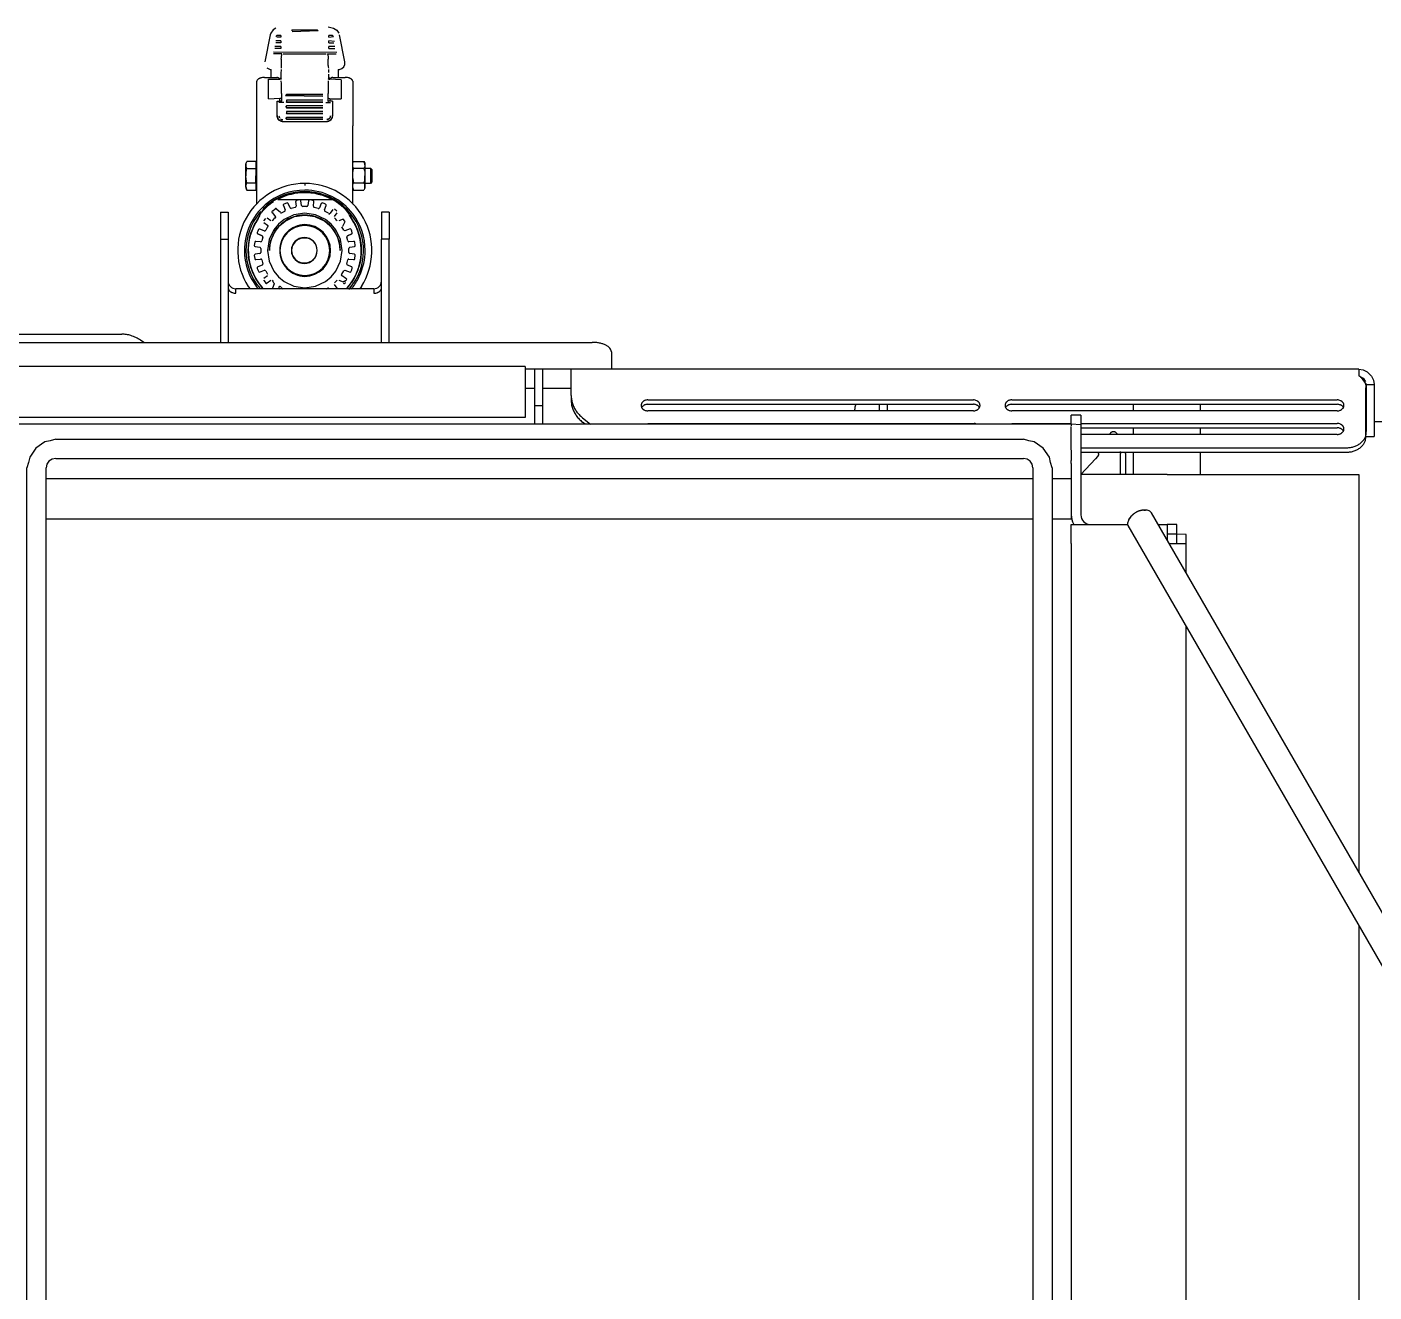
# Model space of a CAD drawing. Header units: millimetres. Extents: x -187347 to 135007, y -6415 to 292048.
# Drawn here: x -46153 to -45450, y 9129 to 9789 of the extents above; entities that cross this region are included whole.
import ezdxf

# ---------------------------------------------------------------- set-up
doc = ezdxf.new("R2010")
doc.units = ezdxf.units.MM
doc.header["$LTSCALE"] = 100
doc.layers.get('0').update_dxf_attribs({"lineweight": 18})
doc.layers.add('Layout Cabinplant', color=30, linetype='Continuous')

# ---------------------------------------------------------------- blocks, each defined once
blk = doc.blocks.new('CP_Giblet area_New')
at = {"color": 0, "linetype": 'Continuous'}
for p, q in [((4281.46, -667.79), (4281.46, -103.1)), ((4966.46, -99.6), (4966.46, -906.6)), ((4976.46, -99.6), (4976.46, -906.6)), ((4371.46, -139.1), (4371.46, -823.68)), ((4431.46, -867.1), (4431.46, -159.2)), ((4441.46, -906.6), (4441.46, -163.86)), ((4451.46, -906.6), (4451.46, -168.53)), ((4402.02, -876.61), (4177.31, -487.41)), ((4164.92, -493.96), (4389.63, -883.16)), ((4281.46, -903.1), (4281.46, -695.79)), ((4371.46, -851.68), (4371.46, -867.1)), ((4371.46, -867.1), (4371.46, -871.9)), ((4380.25, -867.1), (4371.46, -867.1)), ((4376.46, -867.1), (4376.46, -872.1)), ((4381.46, -872.1), (4381.46, -869)), ((4431.46, -867.1), (4431.46, -877.1)), ((4371.46, -871.9), (4376.46, -872.1)), ((4376.46, -872.1), (4376.46, -877.1)), ((4376.46, -872.1), (4381.46, -872.1)), ((4376.46, -877.1), (4381.46, -877.1)), ((4381.46, -877.1), (4381.46, -872.1)), ((4386.13, -877.1), (4381.46, -877.1)), ((4431.46, -877.1), (4401.94, -877.1)), ((4393.6, -884.6), (4392.77, -884.59)), ((4401.43, -879.6), (4401.02, -880.32)), ((4426.46, -908.86), (4426.46, -882.1)), ((4431.46, -881.19), (4431.46, -880.1)), ((4441.46, -880.1), (4431.46, -880.1)), ((4431.46, -882.1), (4431.46, -881.19)), ((4431.46, -908.86), (4431.46, -882.1)), ((4966.46, -880.1), (4451.46, -880.1)), ((4381.46, -903.1), (4281.46, -903.1)), ((4363.96, -903.1), (4363.96, -914.85)), ((4381.46, -903.1), (4426.46, -903.1)), ((4398.96, -903.1), (4398.96, -914.85)), ((4403.11, -914.1), (4403.11, -903.1)), ((4405.71, -903.1), (4405.71, -914.1)), ((4418.78, -911.34), (4426.46, -903.17)), ((4441.46, -901.1), (4431.46, -901.1)), ((4441.46, -906.6), (4442.32, -909.41)), ((4966.46, -901.1), (4451.46, -901.1)), ((4451.46, -906.6), (4451.84, -908.51)), ((4966.07, -908.51), (4966.46, -906.6)), ((4975.59, -909.41), (4976.46, -906.6)), ((4417.21, -913.53), (4417.78, -912.57)), ((4417.21, -914.1), (4417.21, -913.53)), ((4417.78, -912.57), (4418.78, -911.34)), ((4426.46, -910.98), (4426.46, -908.86)), ((4426.46, -911.86), (4426.46, -910.98)), ((4426.46, -920.34), (4426.46, -911.86)), ((4431.46, -908.86), (4431.46, -910.01)), ((4431.46, -910.01), (4431.46, -910.52)), ((4431.46, -911.71), (4431.46, -910.52)), ((4431.46, -915.95), (4431.46, -911.71)), ((4442.32, -909.41), (4442.88, -912.23)), ((4442.88, -912.23), (4446.06, -916.99)), ((4451.84, -908.51), (4452.92, -910.14)), ((4452.92, -910.14), (4454.54, -911.22)), ((4454.54, -911.22), (4456.46, -911.6)), ((4961.46, -911.6), (4456.46, -911.6)), ((4961.46, -911.6), (4963.37, -911.22)), ((4963.37, -911.22), (4964.99, -910.14)), ((4964.99, -910.14), (4966.07, -908.51)), ((4971.85, -916.99), (4975.03, -912.23)), ((4975.03, -912.23), (4975.59, -909.41)), ((4426.46, -914.85), (4287.66, -914.85)), ((4426.46, -917.14), (4287.66, -917.14)), ((4403.11, -914.1), (4403.24, -914.85)), ((4405.9, -915.25), (4405.71, -914.1)), ((4426.46, -928.22), (4426.46, -920.34)), ((4431.46, -916.1), (4431.46, -920.34)), ((4431.46, -920.34), (4431.46, -928.22)), ((4446.06, -916.99), (4450.83, -920.18)), ((4450.83, -920.18), (4453.64, -920.74)), ((4453.64, -920.74), (4456.46, -921.6)), ((4961.46, -921.6), (4964.27, -920.74)), ((4964.27, -920.74), (4967.08, -920.18)), ((4967.08, -920.18), (4971.85, -916.99)), ((4277.66, -923.04), (4273.46, -923.1)), ((4273.46, -926.25), (4273.46, -923.1)), ((4273.46, -950.1), (4273.46, -926.25)), ((4277.66, -923.04), (4277.46, -926.25)), ((4277.46, -926.25), (4277.46, -950.1)), ((4277.66, -923.04), (4277.66, -925.33)), ((4277.66, -925.33), (4277.66, -948.26)), ((4292.66, -924.11), (4426.46, -924.11)), ((4426.46, -927.55), (4292.66, -927.55)), ((4363.96, -924.11), (4363.96, -927.55)), ((4398.96, -924.11), (4398.96, -927.55)), ((4961.46, -921.6), (4456.46, -921.6)), ((4043.46, -930.72), (4273.46, -930.72)), ((4426.46, -929.84), (4292.66, -929.84)), ((4426.46, -929.1), (4426.46, -928.22)), ((4426.46, -929.1), (4431.46, -929.38)), ((4426.46, -931.17), (4426.46, -929.1)), ((4426.46, -934.1), (4426.46, -931.17)), ((4426.46, -934.1), (4431.46, -934.1)), ((4431.46, -929.38), (4431.46, -928.52)), ((4431.46, -929.38), (6849.46, -929.38)), ((4431.46, -929.38), (4431.46, -931.17)), ((4462.56, -929.84), (4431.46, -929.84)), ((4431.46, -931.17), (4431.46, -934.1)), ((4463.89, -929.62), (4462.56, -929.84)), ((4652.46, -929.84), (4482.1, -929.84)), ((4653.79, -929.62), (4652.46, -929.84)), ((4686.6, -932.82), (4682.4, -929.38)), ((4685.2, -929.38), (4686.6, -930.53)), ((4707.46, -930.77), (4707.46, -929.38)), ((4707.46, -939.2), (4707.46, -930.77)), ((4711.46, -929.38), (4711.46, -930.77)), ((4711.46, -930.77), (4711.46, -939.2)), ((4716.46, -932.99), (6744.46, -932.99)), ((4716.46, -933.57), (4716.46, -932.99)), ((4716.46, -944.89), (4716.46, -933.57)), ((4292.66, -936.39), (4462.56, -936.39)), ((4462.56, -939.83), (4292.66, -939.83)), ((4363.96, -936.39), (4363.96, -939.83)), ((4398.96, -936.39), (4398.96, -939.83)), ((4482.56, -936.39), (4652.46, -936.39)), ((4652.46, -939.83), (4482.56, -939.83)), ((4527.46, -939.83), (4527.46, -936.39)), ((4531.46, -936.39), (4531.46, -939.83)), ((4544.43, -936.39), (4544.43, -937.32)), ((4707.46, -942.92), (4707.46, -939.2)), ((4711.46, -939.2), (4707.46, -939.2)), ((4711.46, -939.2), (4711.46, -942.92)), ((4462.56, -942.13), (4292.66, -942.13)), ((4652.46, -942.13), (4482.56, -942.13)), ((4692.46, -944.41), (4692.46, -942.11)), ((4692.46, -944.41), (4692.46, -954.69)), ((4692.46, -948.1), (4707.46, -948.1)), ((4707.46, -958.1), (4707.46, -942.92)), ((4711.46, -942.92), (4711.46, -958.1)), ((4711.46, -948.1), (4716.46, -948.1)), ((4716.46, -947.71), (4716.46, -944.89)), ((4716.46, -959.03), (4716.46, -947.71)), ((4277.46, -950.1), (4273.46, -950.1)), ((4273.8, -952.42), (4273.46, -950.1)), ((4274.8, -954.55), (4273.8, -952.42)), ((4277.01, -956.75), (4274.8, -954.55)), ((4277.46, -950.1), (4279.93, -953.8)), ((4280.46, -953.9), (4279.93, -953.8)), ((4279.93, -953.8), (4280.46, -953.9)), ((4281.46, -958.1), (4281.46, -954.69)), ((4692.46, -954.69), (4692.46, -958.1)), ((4279.13, -957.76), (4277.01, -956.75)), ((4281.46, -958.1), (4279.13, -957.76)), ((4281.46, -958.1), (4692.46, -958.1)), ((4671.46, -964.17), (4671.46, -958.11)), ((4692.46, -958.1), (4707.46, -958.1)), ((4707.46, -958.1), (4711.46, -958.1)), ((4711.46, -958.1), (4716.46, -958.1)), ((4716.46, -959.61), (4716.46, -959.03)), ((4716.46, -959.61), (6744.46, -959.61)), ((4671.46, -967.15), (4671.46, -964.17)), ((5380.36, -972.15), (4681.46, -972.15)), ((4787.46, -972.15), (4787.46, -1026.04)), ((4791.46, -972.15), (4791.46, -1026.04)), ((4871.46, -1026.04), (4871.46, -972.15)), ((4875.46, -1026.04), (4875.46, -972.15)), ((4915.44, -972.15), (4917.11, -973.36)), ((5353.35, -976.47), (4926.9, -976.47)), ((4795.46, -1000.1), (4795.46, -997.76)), ((4867.46, -997.76), (4867.46, -1000.1)), ((4795.46, -1000.1), (4867.46, -1000.1)), ((4801.9, -1001.35), (4802.81, -1000.1)), ((4805.76, -1005.61), (4806.25, -1004.77)), ((4806.25, -1004.77), (4807.09, -1003.47)), ((4807.09, -1003.47), (4807.56, -1002.8)), ((4807.56, -1002.8), (4809.16, -1000.78)), ((4809.16, -1000.78), (4809.95, -1000.1)), ((4811.4, -1003.71), (4809.95, -1004.62)), ((4813.68, -1004.65), (4811.4, -1003.71)), ((4814.58, -1000.4), (4816.01, -1002.33)), ((4820.62, -1003.89), (4817.67, -1006.31)), ((4820.14, -1000.1), (4819.08, -1000.71)), ((4825.79, -1001.44), (4820.62, -1003.89)), ((4831.46, -1000.6), (4825.79, -1001.44)), ((4837.12, -1001.44), (4831.46, -1000.6)), ((4842.29, -1003.89), (4837.12, -1001.44)), ((4845.24, -1006.31), (4842.29, -1003.89)), ((4843.83, -1000.71), (4842.77, -1000.1)), ((4847.38, -1002.69), (4848.33, -1000.4)), ((4851.15, -1003.23), (4849.23, -1004.65)), ((4852.96, -1004.62), (4851.97, -1003.33)), ((4853.76, -1000.8), (4853.07, -1000.1)), ((4853.07, -1000.1), (4853.76, -1000.8)), ((4853.07, -1000.1), (4853.76, -1000.8)), ((4854.91, -1002.21), (4853.76, -1000.8)), ((4853.76, -1000.8), (4857.12, -1005.56)), ((4855.88, -1003.56), (4854.91, -1002.21)), ((4855.67, -1000.1), (4856.66, -1001.2)), ((4856.26, -1004.13), (4855.88, -1003.56)), ((4857.12, -1005.56), (4856.26, -1004.13)), ((4861.01, -1001.35), (4859.98, -1000.1)), ((4802.76, -1013.27), (4803.09, -1012)), ((4803.09, -1012), (4803.35, -1011.15)), ((4803.35, -1011.15), (4804, -1009.31)), ((4804, -1009.31), (4804.57, -1007.96)), ((4804.8, -1007.45), (4805.76, -1005.61)), ((4806.99, -1011.48), (4809.19, -1012.43)), ((4810.51, -1009.82), (4807.84, -1008.86)), ((4810.06, -1005.44), (4811.94, -1006.93)), ((4812.07, -1007.73), (4811.04, -1009.5)), ((4815.24, -1009.26), (4812.8, -1014.44)), ((4817.67, -1006.31), (4815.24, -1009.26)), ((4847.67, -1009.26), (4845.24, -1006.31)), ((4850.11, -1014.44), (4847.67, -1009.26)), ((4851.87, -1009.5), (4850.84, -1007.73)), ((4850.97, -1006.93), (4852.85, -1005.44)), ((4855.07, -1008.86), (4852.4, -1009.82)), ((4853.72, -1012.43), (4855.92, -1011.48)), ((4858.29, -1007.85), (4857.12, -1005.56)), ((4857.12, -1005.56), (4858.29, -1007.85)), ((4858.96, -1009.43), (4858.29, -1007.85)), ((4858.29, -1007.85), (4859.56, -1011.15)), ((4859.56, -1011.15), (4858.96, -1009.43)), ((4859.56, -1011.15), (4859.82, -1012)), ((4859.82, -1012), (4860.05, -1012.86)), ((4801.96, -1020.1), (4801.97, -1019.17)), ((4801.97, -1019.17), (4802.01, -1018.25)), ((4802.01, -1018.25), (4802.13, -1016.88)), ((4802.13, -1016.88), (4802.26, -1015.9)), ((4802.26, -1015.9), (4802.56, -1014.18)), ((4802.56, -1014.18), (4802.76, -1013.27)), ((4805.3, -1015.84), (4805.09, -1017.45)), ((4805.6, -1018.1), (4807.97, -1018.46)), ((4808.41, -1015.61), (4805.96, -1015.34)), ((4809.53, -1013.17), (4809, -1015.14)), ((4812.8, -1014.44), (4811.96, -1020.1)), ((4850.96, -1020.1), (4850.11, -1014.44)), ((4853.91, -1015.14), (4853.38, -1013.17)), ((4857.02, -1015.33), (4854.5, -1015.61)), ((4854.94, -1018.46), (4857.31, -1018.1)), ((4857.82, -1017.45), (4857.61, -1015.84)), ((4860.05, -1012.86), (4860.35, -1014.18)), ((4860.35, -1014.18), (4860.6, -1015.52)), ((4860.6, -1015.52), (4860.78, -1016.88)), ((4860.78, -1016.88), (4860.87, -1017.86)), ((4860.87, -1017.86), (4860.94, -1019.17)), ((4860.94, -1019.17), (4860.96, -1020.1)), ((4787.46, -1040.1), (4787.46, -1026.04)), ((4787.46, -1026.04), (4791.46, -1026.04)), ((4791.46, -1040.1), (4791.46, -1026.04)), ((4802.06, -1022.52), (4801.96, -1020.1)), ((4802.26, -1024.31), (4802.06, -1022.52)), ((4802.34, -1024.85), (4802.26, -1024.31)), ((4802.79, -1027.05), (4802.34, -1024.85)), ((4805.09, -1022.75), (4805.3, -1024.36)), ((4807.97, -1021.74), (4805.6, -1022.1)), ((4805.96, -1024.86), (4808.41, -1024.59)), ((4809, -1025.06), (4809.53, -1027.04)), ((4811.96, -1020.1), (4812.8, -1025.77)), ((4812.8, -1025.77), (4815.24, -1030.94)), ((4813.76, -1025.51), (4812.96, -1020.1)), ((4814.38, -1026.8), (4813.76, -1025.51)), ((4847.67, -1030.94), (4850.11, -1025.77)), ((4849.15, -1025.5), (4848.54, -1026.78)), ((4849.96, -1020.1), (4849.15, -1025.5)), ((4850.11, -1025.77), (4850.96, -1020.1)), ((4853.38, -1027.04), (4853.91, -1025.06)), ((4854.5, -1024.59), (4856.95, -1024.86)), ((4857.31, -1022.1), (4854.94, -1021.74)), ((4857.61, -1024.36), (4857.82, -1022.75)), ((4860.57, -1024.85), (4860.23, -1026.61)), ((4860.7, -1023.94), (4860.57, -1024.85)), ((4860.89, -1022.05), (4860.7, -1023.94)), ((4860.96, -1020.1), (4860.89, -1022.05)), ((4875.46, -1026.04), (4871.46, -1026.04)), ((4871.46, -1040.1), (4871.46, -1026.04)), ((4875.46, -1040.1), (4875.46, -1026.04)), ((4803.37, -1029.14), (4802.79, -1027.05)), ((4804.2, -1031.38), (4803.37, -1029.14)), ((4804.62, -1032.36), (4804.2, -1031.38)), ((4804.9, -1032.95), (4804.62, -1032.36)), ((4805.22, -1033.59), (4804.9, -1032.95)), ((4809.19, -1027.77), (4806.99, -1028.72)), ((4806.99, -1028.72), (4809.19, -1027.77)), ((4807.84, -1031.34), (4810.51, -1030.38)), ((4811.56, -1032.8), (4810.43, -1035.23)), ((4811.04, -1030.7), (4812.07, -1032.48)), ((4815.84, -1029.89), (4814.38, -1026.8)), ((4815.24, -1030.94), (4817.67, -1033.89)), ((4816.09, -1030.41), (4815.84, -1029.89)), ((4818.39, -1033.19), (4816.09, -1030.41)), ((4821.18, -1035.48), (4818.39, -1033.19)), ((4844.54, -1033.18), (4841.75, -1035.47)), ((4846.83, -1030.39), (4844.54, -1033.18)), ((4845.24, -1033.89), (4847.67, -1030.94)), ((4847.07, -1029.88), (4846.83, -1030.39)), ((4848.54, -1026.78), (4847.07, -1029.88)), ((4850.84, -1032.48), (4851.87, -1030.7)), ((4852.85, -1034.76), (4850.97, -1033.27)), ((4852.62, -1030.42), (4854.85, -1031.3)), ((4855.92, -1028.72), (4853.72, -1027.77)), ((4853.72, -1027.77), (4855.92, -1028.72)), ((4858.01, -1032.95), (4857.69, -1033.59)), ((4858.29, -1032.36), (4858.01, -1032.95)), ((4858.83, -1031.1), (4858.29, -1032.36)), ((4859.56, -1029.07), (4858.83, -1031.1)), ((4860.23, -1026.61), (4859.56, -1029.07)), ((4787.46, -1040.1), (4791.46, -1040.1)), ((4805.99, -1034.99), (4805.22, -1033.59)), ((4806.81, -1036.31), (4805.99, -1034.99)), ((4808.09, -1038.39), (4807.15, -1036.82)), ((4807.15, -1036.82), (4807.65, -1037.6)), ((4807.65, -1037.6), (4808.09, -1038.39)), ((4807.89, -1039.75), (4808.37, -1038.94)), ((4809.33, -1041.39), (4807.89, -1039.75)), ((4807.89, -1039.75), (4810.88, -1042.92)), ((4808.37, -1038.94), (4808.09, -1038.39)), ((4808.37, -1038.94), (4808.91, -1040.12)), ((4809.42, -1040.68), (4808.91, -1040.12)), ((4808.91, -1040.12), (4809.42, -1040.68)), ((4810.43, -1035.23), (4811.4, -1036.49)), ((4811.4, -1036.49), (4813.68, -1035.55)), ((4816.01, -1037.87), (4814.58, -1039.8)), ((4816.8, -1041.5), (4818.29, -1039.62)), ((4817.67, -1033.89), (4820.62, -1036.31)), ((4819.08, -1039.49), (4820.85, -1040.51)), ((4820.62, -1036.31), (4825.79, -1038.76)), ((4821.69, -1035.72), (4821.18, -1035.48)), ((4825.44, -1037.5), (4821.69, -1035.72)), ((4826.08, -1037.8), (4825.44, -1037.5)), ((4825.79, -1038.76), (4831.46, -1039.6)), ((4831.46, -1038.6), (4826.08, -1037.8)), ((4836.87, -1037.79), (4831.46, -1038.6)), ((4831.46, -1039.6), (4837.12, -1038.76)), ((4841.75, -1035.47), (4836.87, -1037.79)), ((4837.12, -1038.76), (4842.29, -1036.31)), ((4842.06, -1040.51), (4844.15, -1039.39)), ((4842.29, -1036.31), (4845.24, -1033.89)), ((4844.15, -1039.99), (4846.11, -1041.5)), ((4848.33, -1039.8), (4846.9, -1037.87)), ((4849.23, -1035.55), (4851.15, -1036.97)), ((4851.97, -1036.87), (4852.96, -1035.58)), ((4854, -1040.12), (4852.82, -1041.37)), ((4852.87, -1042.11), (4854, -1040.12)), ((4853.46, -1040.72), (4854, -1040.12)), ((4854.36, -1039.33), (4854, -1040.12)), ((4854, -1040.12), (4855.02, -1039.76)), ((4854.88, -1038.94), (4854.36, -1039.33)), ((4854.88, -1038.94), (4854.56, -1040.36)), ((4854.56, -1040.36), (4855.02, -1039.76)), ((4854.88, -1038.94), (4855.21, -1037.68)), ((4855.02, -1039.76), (4854.88, -1038.94)), ((4855.76, -1036.82), (4855.21, -1037.68)), ((4857.09, -1034.69), (4856.1, -1036.31)), ((4857.69, -1033.59), (4857.09, -1034.69)), ((4875.46, -1040.1), (4871.46, -1040.1)), ((4806.46, -1044.26), (4806.46, -1085.06)), ((4810.09, -1042.16), (4809.33, -1041.39)), ((4810.75, -1042.02), (4809.42, -1040.68)), ((4809.42, -1040.68), (4809.99, -1041.27)), ((4809.99, -1041.27), (4810.75, -1042.02)), ((4810.88, -1042.92), (4810.09, -1042.16)), ((4810.75, -1042.02), (4811.44, -1042.65)), ((4810.88, -1042.92), (4811.72, -1043.66)), ((4812.55, -1043.24), (4811.72, -1043.66)), ((4814.69, -1040.62), (4815.98, -1041.61)), ((4845.52, -1046.77), (4817.39, -1046.77)), ((4821.13, -1041.26), (4820.26, -1043.49)), ((4822.83, -1044.56), (4823.79, -1042.36)), ((4824.52, -1042.03), (4826.5, -1042.56)), ((4826.96, -1043.21), (4826.69, -1045.6)), ((4827.19, -1046.26), (4828.86, -1046.47)), ((4829.46, -1045.96), (4829.81, -1043.59)), ((4831.46, -1043.1), (4832.51, -1043.08)), ((4833.1, -1043.59), (4833.45, -1045.96)), ((4834.05, -1046.47), (4835.72, -1046.26)), ((4836.22, -1045.6), (4835.95, -1043.21)), ((4836.41, -1042.56), (4838.57, -1042)), ((4839.12, -1042.36), (4840.08, -1044.56)), ((4842.65, -1043.49), (4841.78, -1041.26)), ((4846.93, -1041.61), (4848.22, -1040.62)), ((4851.47, -1042.65), (4851.19, -1043.67)), ((4851.19, -1043.67), (4852.03, -1042.92)), ((4851.47, -1042.65), (4852.17, -1042.01)), ((4852.03, -1042.92), (4852.87, -1042.11)), ((4852.82, -1041.37), (4852.17, -1042.01)), ((4852.17, -1042.01), (4852.82, -1041.37)), ((4856.46, -1044.26), (4856.46, -1085.06)), ((4800.06, -1052.6), (4800.64, -1051.59)), ((4800.06, -1052.6), (4800.64, -1051.59)), ((4800.06, -1053.47), (4800.06, -1052.6)), ((4800.06, -1052.6), (4800.06, -1053.47)), ((4800.2, -1054.39), (4800.06, -1053.47)), ((4800.06, -1053.47), (4800.06, -1059.1)), ((4800.06, -1059.1), (4800.06, -1053.47)), ((4800.64, -1055.35), (4800.2, -1054.39)), ((4805.97, -1051.59), (4800.64, -1051.59)), ((4805.97, -1051.59), (4806.46, -1052.72)), ((4806.27, -1052.17), (4805.97, -1051.59)), ((4806.27, -1052.17), (4805.97, -1051.59)), ((4806.46, -1052.72), (4806.27, -1052.17)), ((4806.46, -1052.72), (4806.27, -1052.17)), ((4831.46, -1055.1), (4831.46, -1054.08)), ((4856.96, -1053.47), (4856.96, -1051.59)), ((4861.67, -1051.59), (4856.96, -1051.59)), ((4856.96, -1055.35), (4856.96, -1053.47)), ((4861.67, -1051.59), (4862.11, -1052.55)), ((4861.67, -1051.59), (4862.11, -1052.55)), ((4862.11, -1052.55), (4861.67, -1051.59)), ((4862.12, -1054.34), (4861.67, -1055.35)), ((4862.11, -1052.55), (4862.26, -1053.47)), ((4862.26, -1053.47), (4862.11, -1052.55)), ((4862.26, -1053.47), (4862.11, -1052.55)), ((4862.26, -1053.47), (4862.12, -1054.34)), ((4862.26, -1053.47), (4862.26, -1059.1)), ((4796.46, -1055.87), (4797.22, -1055.1)), ((4796.46, -1062.34), (4796.46, -1055.87)), ((4797.22, -1063.1), (4797.22, -1055.1)), ((4797.22, -1055.1), (4800.06, -1055.1)), ((4800.06, -1059.1), (4800.2, -1057.26)), ((4800.06, -1064.73), (4800.06, -1059.1)), ((4800.2, -1060.94), (4800.06, -1059.1)), ((4800.2, -1057.26), (4800.37, -1056.37)), ((4800.37, -1061.83), (4800.2, -1060.94)), ((4800.37, -1056.37), (4800.64, -1055.35)), ((4805.97, -1055.35), (4800.64, -1055.35)), ((4806.26, -1054.78), (4805.97, -1055.35)), ((4806.27, -1056.5), (4805.97, -1055.35)), ((4806.46, -1060.61), (4806.26, -1061.71)), ((4806.46, -1057.59), (4806.27, -1056.5)), ((4856.96, -1055.35), (4856.96, -1059.1)), ((4861.67, -1055.35), (4856.96, -1055.35)), ((4856.96, -1062.85), (4856.96, -1059.1)), ((4861.67, -1055.35), (4861.94, -1056.37)), ((4861.94, -1056.37), (4862.11, -1057.26)), ((4862.11, -1060.95), (4861.94, -1061.83)), ((4862.11, -1057.26), (4862.26, -1059.1)), ((4862.26, -1059.1), (4862.11, -1060.95)), ((4862.22, -1065.17), (4862.26, -1059.1)), ((4862.26, -1059.1), (4862.22, -1065.17)), ((4797.22, -1063.1), (4796.46, -1062.34)), ((4800.06, -1063.1), (4797.22, -1063.1)), ((4800.06, -1064.73), (4800.19, -1063.86)), ((4800.06, -1064.73), (4800.2, -1065.65)), ((4800.2, -1065.65), (4800.06, -1064.73)), ((4800.19, -1063.86), (4800.64, -1062.85)), ((4800.64, -1066.61), (4800.2, -1065.65)), ((4800.2, -1065.65), (4800.64, -1066.61)), ((4800.64, -1066.61), (4800.2, -1065.65)), ((4800.64, -1062.85), (4800.37, -1061.83)), ((4800.64, -1062.85), (4805.97, -1062.85)), ((4805.97, -1066.61), (4800.64, -1066.61)), ((4806.26, -1061.71), (4805.97, -1062.85)), ((4805.97, -1062.85), (4806.26, -1063.42)), ((4806.46, -1065.77), (4805.97, -1066.61)), ((4806.46, -1065.77), (4805.97, -1066.61)), ((4861.67, -1062.85), (4856.96, -1062.85)), ((4856.96, -1064.73), (4856.96, -1062.85)), ((4856.96, -1066.61), (4856.96, -1064.73)), ((4856.96, -1066.61), (4861.67, -1066.61)), ((4861.94, -1061.83), (4861.67, -1062.85)), ((4861.67, -1062.85), (4862.11, -1063.81)), ((4862.22, -1065.17), (4861.67, -1066.61)), ((4862.22, -1065.17), (4861.67, -1066.61)), ((4862.11, -1063.81), (4862.22, -1065.17)), ((4806.46, -1108.42), (4806.46, -1085.06)), ((4816.96, -1090.45), (4817.09, -1089.41)), ((4817.09, -1089.41), (4818, -1088.12)), ((4818, -1088.12), (4818.91, -1087.59)), ((4818.3, -1089.33), (4818.04, -1089.85)), ((4818.84, -1088.78), (4819.96, -1088.44)), ((4819.37, -1088.53), (4818.84, -1088.78)), ((4818.91, -1087.59), (4819.43, -1087.45)), ((4819.96, -1087.45), (4818.91, -1087.59)), ((4819.96, -1088.44), (4819.37, -1088.53)), ((4842.96, -1087.45), (4819.96, -1087.45)), ((4821.96, -1088.54), (4840.96, -1088.54)), ((4840.96, -1088.54), (4821.96, -1088.54)), ((4821.96, -1089.54), (4840.96, -1089.54)), ((4840.96, -1089.54), (4841.46, -1088.96)), ((4842.96, -1087.45), (4843.62, -1087.53)), ((4843.62, -1087.53), (4842.96, -1087.45)), ((4843.54, -1088.53), (4842.96, -1088.44)), ((4844.07, -1088.78), (4843.54, -1088.53)), ((4843.62, -1087.53), (4844.6, -1087.95)), ((4844.6, -1087.95), (4845.59, -1089.03)), ((4844.87, -1089.85), (4844.62, -1089.33)), ((4845.15, -1088.42), (4845.59, -1089.03)), ((4845.59, -1089.03), (4845.96, -1090.45)), ((4856.46, -1085.06), (4856.46, -1108.42)), ((4816.96, -1097.37), (4816.96, -1090.45)), ((4818.04, -1089.85), (4817.96, -1090.44)), ((4821.96, -1091.54), (4840.96, -1091.54)), ((4840.96, -1091.54), (4821.96, -1091.54)), ((4821.96, -1092.54), (4840.96, -1092.54)), ((4821.96, -1094.54), (4840.96, -1094.54)), ((4840.96, -1094.54), (4821.96, -1094.54)), ((4821.96, -1095.54), (4840.96, -1095.54)), ((4840.96, -1095.54), (4841.46, -1094.95)), ((4844.96, -1090.44), (4844.87, -1089.85)), ((4845.86, -1089.72), (4845.96, -1090.45)), ((4845.96, -1090.45), (4845.96, -1097.37)), ((4818.46, -1099.21), (4812.46, -1099.21)), ((4812.46, -1102.08), (4812.46, -1099.21)), ((4812.46, -1109.12), (4812.46, -1102.08)), ((4816.96, -1098.01), (4816.96, -1097.37)), ((4816.96, -1098.01), (4818.46, -1098.01)), ((4820.43, -1097.27), (4817.96, -1097.27)), ((4818.46, -1098.01), (4819.26, -1097.98)), ((4818.46, -1099.21), (4818.46, -1098.01)), ((4818.46, -1099.21), (4819.24, -1099.65)), ((4819.26, -1097.98), (4819.24, -1099.65)), ((4819.24, -1099.65), (4819.26, -1102.08)), ((4819.26, -1097.98), (4819.43, -1097.37)), ((4819.27, -1103.35), (4819.26, -1102.08)), ((4819.27, -1105.54), (4819.27, -1103.35)), ((4821.96, -1097.54), (4840.96, -1097.54)), ((4840.96, -1097.54), (4821.96, -1097.54)), ((4821.96, -1098.54), (4840.96, -1098.54)), ((4821.96, -1100.54), (4841.46, -1100.95)), ((4841.46, -1100.95), (4821.96, -1100.54)), ((4821.96, -1101.54), (4840.96, -1101.54)), ((4842.48, -1097.27), (4844.96, -1097.27)), ((4843.48, -1097.37), (4843.65, -1097.98)), ((4843.65, -1102.08), (4843.64, -1105.19)), ((4843.67, -1099.65), (4843.65, -1097.98)), ((4843.65, -1097.98), (4844.46, -1097.98)), ((4843.65, -1102.08), (4843.67, -1099.65)), ((4844.46, -1099.65), (4843.67, -1099.65)), ((4845.96, -1098.01), (4844.46, -1097.98)), ((4844.46, -1097.98), (4844.46, -1099.65)), ((4850.46, -1099.21), (4844.46, -1099.65)), ((4845.96, -1097.37), (4845.96, -1098.01)), ((4850.46, -1099.21), (4850.46, -1102.08)), ((4850.46, -1102.08), (4850.46, -1109.49)), ((4816.86, -1110.42), (4810.45, -1110.42)), ((4812.46, -1109.12), (4818.46, -1109.42)), ((4813.96, -1110.93), (4813.96, -1110.42)), ((4818.46, -1110.1), (4818.46, -1109.42)), ((4819.09, -1109.42), (4818.46, -1109.42)), ((4818.46, -1110.1), (4818.96, -1110.1)), ((4819.09, -1109.42), (4818.96, -1110.1)), ((4818.96, -1110.1), (4818.96, -1111.01)), ((4819.2, -1108.65), (4819.22, -1108.14)), ((4819.22, -1108.14), (4819.24, -1107.23)), ((4819.24, -1107.23), (4819.27, -1105.54)), ((4843.64, -1105.19), (4843.67, -1107.23)), ((4843.67, -1107.23), (4843.72, -1108.65)), ((4843.82, -1109.42), (4844.54, -1109.49)), ((4843.95, -1110.1), (4843.82, -1109.42)), ((4844.46, -1110.1), (4843.95, -1110.1)), ((4843.95, -1110.93), (4843.95, -1110.1)), ((4844.54, -1109.49), (4844.46, -1110.1)), ((4850.46, -1109.49), (4844.54, -1109.49)), ((4852.46, -1110.42), (4846.06, -1110.42)), ((4848.96, -1110.42), (4848.96, -1110.93)), ((4811.1, -1115.93), (4810.58, -1117.2)), ((4810.58, -1117.2), (4810.58, -1117.88)), ((4812.08, -1114.99), (4811.1, -1115.93)), ((4813.43, -1114.51), (4812.08, -1114.99)), ((4813.96, -1114.6), (4813.43, -1114.51)), ((4813.96, -1112.89), (4813.96, -1110.93)), ((4813.96, -1114.6), (4813.96, -1112.89)), ((4818.96, -1111.01), (4818.98, -1112.06)), ((4819.14, -1114.6), (4819.02, -1112.89)), ((4819.18, -1115.96), (4819.17, -1115.3)), ((4819.19, -1116.62), (4819.18, -1115.96)), ((4819.19, -1116.62), (4819.21, -1119.87)), ((4843.7, -1119.87), (4843.72, -1116.62)), ((4843.72, -1116.62), (4843.73, -1115.96)), ((4843.73, -1115.96), (4843.74, -1115.3)), ((4843.77, -1114.6), (4843.92, -1112.45)), ((4843.92, -1112.45), (4843.93, -1111.81)), ((4843.93, -1111.81), (4843.95, -1110.93)), ((4848.96, -1110.93), (4848.96, -1112.89)), ((4848.96, -1112.89), (4848.96, -1114.6)), ((4849.6, -1114.52), (4848.96, -1114.6)), ((4851.31, -1115.42), (4849.6, -1114.52)), ((4810.58, -1117.88), (4810.52, -1118.59)), ((4810.52, -1118.59), (4813.34, -1132.55)), ((4814.71, -1123.35), (4847.74, -1123.65)), ((4819.52, -1122.69), (4815.16, -1122.67)), ((4819.3, -1121.23), (4819.21, -1119.87)), ((4819.52, -1122.69), (4819.3, -1121.23)), ((4842.7, -1122.69), (4820.22, -1122.69)), ((4843.65, -1120.87), (4843.39, -1122.69)), ((4843.39, -1122.69), (4847.76, -1122.67)), ((4843.7, -1119.87), (4843.65, -1120.87)), ((4849.57, -1132.55), (4852.39, -1118.59)), ((4818.96, -1125.56), (4815.74, -1125.56)), ((4815.75, -1126.54), (4818.96, -1126.54)), ((4815.87, -1129.13), (4818.96, -1129.43)), ((4818.96, -1128.45), (4816.32, -1128.45)), ((4818.96, -1131.34), (4816.42, -1131.84)), ((4818.96, -1125.56), (4818.96, -1126.54)), ((4818.96, -1128.45), (4818.96, -1129.43)), ((4818.96, -1131.34), (4818.96, -1132.32)), ((4843.96, -1125.56), (4847.17, -1125.56)), ((4843.96, -1126.54), (4843.96, -1125.56)), ((4843.96, -1126.54), (4847.16, -1126.54)), ((4843.96, -1128.45), (4846.59, -1128.45)), ((4843.96, -1129.43), (4843.96, -1128.45)), ((4843.96, -1129.43), (4846.58, -1129.43)), ((4843.96, -1131.34), (4846.01, -1131.34)), ((4843.96, -1132.32), (4843.96, -1131.34)), ((4814.8, -1135.11), (4813.73, -1133.51)), ((4816.39, -1136.17), (4814.8, -1135.11)), ((4819.28, -1136.75), (4816.39, -1136.17)), ((4816.42, -1131.84), (4816.92, -1132.32)), ((4816.92, -1132.32), (4818.96, -1132.32)), ((4824.46, -1134.73), (4837.97, -1134.23)), ((4831.46, -1135.21), (4824.96, -1135.21)), ((4837.96, -1135.21), (4831.46, -1135.21)), ((4837.96, -1135.21), (4838.46, -1134.73)), ((4843.96, -1132.32), (4845.99, -1132.32)), ((4845.99, -1132.32), (4846.49, -1131.84)), ((4846.52, -1136.17), (4847.92, -1135.24)), ((4847.92, -1135.24), (4849.17, -1133.54)), ((4849.17, -1133.54), (4849.57, -1132.55))]:
    blk.add_line(p, q, dxfattribs=at)
for centre, radius, start, end in [((4421.46, -882.1), 5, 0, 85.69205), ((4421.46, -882.1), 10, 0.00007, 27.69227), ((4281.46, -950.1), 4, 202.50016, 247.51115), ((4795.46, -1004.1), 4, 90, 180), ((4831.46, -1020.1), 35, 147.60004, 270.00001), ((4831.46, -1020.1), 30.68, 138.60401, 219.83046), ((4831.46, -1020.1), 29.5, 139.0909, 214.53572), ((4831.46, -1020.1), 31.5, 143.131, 155.10262), ((4831.46, -1020.1), 31.5, 140.40333, 143.1334), ((4810, -1005.03), 0.414, 97.87915, 277.87915), ((4810.88, -1003.41), 0.6, 30, 330), ((4831.46, -1020.1), 23, 132.44998, 137.55002), ((4831.46, -1020.1), 35, 270.00001, 32.40001), ((4844.43, -1000.74), 0.6, 177.44998, 117.44998), ((4827.52, -1014.87), 23.3, 26.22056, 31.5296), ((4851.56, -1003.28), 0.414, 352.87915, 172.87915), ((4831.46, -1020.1), 29.5, 325.47027, 40.86485), ((4831.46, -1020.1), 30.68, 320.16466, 40.42237), ((4831.46, -1020.1), 31.5, 359.99997, 36.86986), ((4867.46, -1004.1), 4, 0, 90), ((4831.46, -1020.1), 31.5, 155.10174, 180.00002), ((4807.23, -1010.93), 0.6, 159.2583, 246.5), ((4831.46, -1020.1), 26.5, 155.7417, 159.2583), ((4807.84, -1009.46), 0.6, 90, 155.7417), ((4810.51, -1009.22), 0.6, 270, 332.55002), ((4812, -1007.33), 0.402, 279.47499, 99.47499), ((4831.46, -1020.1), 13.5, 90, 180), ((4831.46, -1020.1), 13, 0, 180), ((4831.21, -1019.85), 13.25, 358.90888, 88.92927), ((4852.4, -1009.22), 0.6, 207.44998, 270), ((4855.07, -1009.46), 0.6, 24.2583, 90), ((4831.46, -1020.1), 26.5, 20.7417, 24.2583), ((4855.68, -1010.93), 0.6, 293.5, 20.7417), ((4805.69, -1017.51), 0.6, 174.2583, 261.5), ((4805.89, -1015.93), 0.6, 83.5, 170.7417), ((4807.88, -1019.05), 0.6, 357.44998, 81.5), ((4808.41, -1015.01), 0.6, 270, 347.55002), ((4831.46, -1020.1), 23, 177.44998, 182.55002), ((4808.95, -1012.98), 0.6, 342.44998, 66.5), ((4831.71, -1020.1), 6.75, 0, 180), ((4831.46, -1020.1), 6.5, 90, 180), ((4831.71, -1020.35), 6.75, 2.0818, 92.16039), ((4853.96, -1012.98), 0.6, 113.5, 197.55002), ((4854.5, -1015.01), 0.6, 192.44998, 270), ((4855.03, -1019.05), 0.6, 98.5, 182.55002), ((4831.46, -1020.1), 23, 357.44998, 2.55002), ((4857.02, -1015.93), 0.6, 9.2583, 90), ((4857.23, -1017.51), 0.6, 278.5, 5.7417), ((4831.46, -1020.1), 31.5, 179.99984, 216.86974), ((4805.69, -1022.69), 0.6, 98.5, 185.7417), ((4805.89, -1024.27), 0.6, 189.2583, 276.5), ((4807.88, -1021.15), 0.6, 278.5, 2.55002), ((4808.41, -1025.19), 0.6, 12.44998, 90), ((4831.46, -1020.1), 18.5, 179.99952, 241.4353), ((4831.46, -1020.1), 13.5, 180, 270), ((4831.46, -1020.1), 13, 180, 0), ((4831.71, -1020.1), 6.75, 180, 0), ((4831.46, -1020.1), 6.5, 180, 270), ((4831.71, -1019.86), 6.75, 267.83961, 357.9182), ((4831.21, -1020.35), 13.25, 271.07073, 1.09112), ((4831.46, -1020.1), 18.5, 303.82703, 359.9989), ((4831.46, -1020.1), 31.5, 311.11209, 0), ((4854.5, -1025.19), 0.6, 90, 167.55002), ((4855.03, -1021.15), 0.6, 177.44998, 261.5), ((4857.02, -1024.27), 0.6, 263.5, 350.7417), ((4857.23, -1022.69), 0.6, 354.2583, 81.5), ((4807.23, -1029.27), 0.6, 113.5, 200.7417), ((4831.46, -1020.1), 26.5, 200.7417, 204.2583), ((4807.84, -1030.74), 0.6, 204.2583, 270), ((4808.95, -1027.22), 0.6, 293.5, 17.55002), ((4810.51, -1030.98), 0.6, 27.44998, 90), ((4850.91, -1032.87), 0.402, 99.47499, 279.47499), ((4852.4, -1030.98), 0.6, 68.5, 152.55002), ((4853.96, -1027.22), 0.6, 162.44998, 246.5), ((4855.07, -1030.74), 0.6, 248.5, 335.7417), ((4831.46, -1020.1), 26.5, 335.7417, 339.2583), ((4855.68, -1029.27), 0.6, 339.2583, 66.5), ((4831.46, -1020.1), 31.5, 216.87007, 270.00017), ((4798.68, -1042.16), 10.01, 32.17221, 35.70152), ((4798.09, -1040.66), 9.84, 5.3081, 22.96523), ((4831.46, -1020.1), 30.15, 221.61342, 242.19678), ((4831.46, -1020.1), 23, 222.44998, 227.55002), ((4818.68, -1039.55), 0.402, 9.47499, 189.47499), ((4831.45, -1020.1), 18.5, 241.44168, 253.10822), ((4831.46, -1020.1), 18.5, 253.09915, 269.99684), ((4831.46, -1020.1), 18.5, 269.99739, 290.88037), ((4831.45, -1020.1), 18.5, 290.89156, 303.83671), ((4846.94, -1037.47), 0.402, 84.47499, 264.47499), ((4831.46, -1020.1), 23, 312.44998, 317.55002), ((4831.46, -1020.1), 30.15, 302.72724, 318.38655), ((4848.28, -1040.21), 0.414, 262.87915, 82.87915), ((4864.48, -1041.74), 10.01, 150.57239, 172.05002), ((4864.23, -1042.16), 10.01, 144.29848, 147.82779), ((4831.46, -1020.1), 30.74, 230.0465, 309.93605), ((4830.65, -1019.82), 30.44, 231.55176, 271.51974), ((4831.46, -1020.1), 30.15, 242.19678, 297.80322), ((4820.81, -1043.71), 0.6, 158.5, 245.7417), ((4830.95, -1019.9), 26.48, 246.92632, 250.90387), ((4820.58, -1041.04), 0.6, 338.5, 62.55002), ((4822.28, -1044.32), 0.6, 270, 336.5), ((4824.34, -1042.6), 0.6, 72.44998, 156.5), ((4826.37, -1043.15), 0.6, 353.5, 77.55002), ((4827.29, -1045.66), 0.6, 173.5, 260.7417), ((4828.86, -1045.87), 0.6, 270, 351.5), ((4830.41, -1043.68), 0.6, 87.44998, 171.5), ((4831.46, -1020.1), 23, 267.44998, 270), ((4832.26, -1019.82), 30.44, 268.47945, 308.43007), ((4831.46, -1020.1), 31.5, 269.9998, 311.11189), ((4831.46, -1020.1), 30.15, 270, 297.80322), ((4832.51, -1043.68), 0.6, 8.5, 90), ((4834.05, -1045.87), 0.6, 188.5, 270), ((4835.62, -1045.66), 0.6, 279.2583, 6.5), ((4836.54, -1043.15), 0.6, 102.44998, 186.5), ((4838.57, -1042.6), 0.6, 23.5, 90), ((4840.63, -1044.32), 0.6, 203.5, 270), ((4831.96, -1019.9), 26.48, 289.09613, 293.07368), ((4842.33, -1041.04), 0.6, 117.44998, 201.5), ((4842.1, -1043.71), 0.6, 294.2583, 21.5), ((4846.52, -1041.55), 0.414, 172.12085, 352.12085), ((4831.46, -1020.1), 30.15, 253.63634, 269.99998)]:
    blk.add_arc(centre, radius, start, end, dxfattribs=at)
for points in [[(4401.43, -879.6), (4401.84, -878.7), (4402.07, -877.74), (4402.08, -877.17), (4402.02, -876.61)], [(4389.63, -883.16), (4390.19, -883.75), (4390.84, -884.22), (4391.79, -884.51), (4392.77, -884.59)], [(4392.77, -884.59), (4394.06, -884.56), (4395.32, -884.33), (4395.87, -884.2), (4396.4, -884.03), (4396.94, -883.79), (4397.46, -883.51), (4398.14, -883.12), (4398.8, -882.69), (4399.38, -882.21), (4399.93, -881.68), (4400.75, -880.69), (4401.43, -879.6)], [(4393.6, -884.6), (4394.65, -884.52), (4395.68, -884.28), (4396.23, -884.1), (4396.76, -883.88), (4397.3, -883.63), (4397.82, -883.35), (4398.33, -883.04), (4398.82, -882.7), (4399.27, -882.34), (4399.7, -881.96), (4400.42, -881.18), (4401.02, -880.32)], [(4287.66, -917.14), (4285.72, -917.3), (4283.83, -917.77), (4282.95, -918.11), (4282.1, -918.52), (4281.32, -919), (4280.58, -919.54), (4279.93, -920.13), (4279.32, -920.77), (4278.77, -921.42), (4278.29, -922.12), (4277.73, -923.68), (4277.66, -925.33)], [(4287.66, -914.85), (4285.72, -915), (4283.83, -915.47), (4282.95, -915.81), (4282.1, -916.23), (4281.32, -916.7), (4280.58, -917.25), (4279.93, -917.84), (4279.34, -918.49), (4278.84, -919.17), (4278.42, -919.91), (4277.85, -921.43), (4277.66, -923.04)], [(4417.21, -914.1), (4417.24, -914.49), (4417.27, -914.88)], [(4292.66, -924.11), (4291.88, -924.18), (4291.14, -924.39), (4290.88, -924.5), (4290.64, -924.63), (4290.34, -924.89), (4290.04, -925.18), (4289.74, -925.46), (4289.48, -925.76), (4289.36, -926), (4289.27, -926.27), (4289.2, -926.52), (4289.16, -926.77), (4289.18, -927.08), (4289.24, -927.39), (4289.3, -927.71), (4289.4, -928.02), (4289.58, -928.3), (4289.8, -928.56), (4290.03, -928.83), (4290.28, -929.07), (4290.59, -929.27), (4290.93, -929.42), (4291.77, -929.73), (4292.66, -929.84)], [(4289.42, -925.78), (4289.77, -926.26), (4290.18, -926.71), (4290.35, -926.85), (4290.54, -926.97), (4290.83, -927.11), (4291.12, -927.22), (4291.87, -927.47), (4292.66, -927.55)], [(4407.46, -923.86), (4407.5, -924.14), (4407.55, -924.43), (4407.69, -924.63), (4407.89, -924.8), (4408.16, -925.06), (4408.46, -925.28), (4408.62, -925.36), (4408.79, -925.41), (4409.03, -925.44), (4409.28, -925.46), (4409.54, -925.48), (4409.8, -925.47), (4410.04, -925.41), (4410.28, -925.32), (4410.52, -925.23), (4410.74, -925.11), (4410.91, -924.96), (4411.06, -924.78), (4411.36, -924.36), (4411.46, -923.86)], [(4481.22, -929.62), (4481.66, -929.73), (4482.1, -929.84)], [(4692.46, -942.11), (4692.28, -939.97), (4691.77, -937.87), (4691.39, -936.84), (4690.93, -935.84), (4690.39, -934.86), (4689.78, -933.92), (4688.3, -932.12), (4686.6, -930.53)], [(4692.46, -944.41), (4692.28, -942.26), (4691.77, -940.17), (4691.39, -939.14), (4690.93, -938.14), (4690.39, -937.16), (4689.78, -936.22), (4688.3, -934.41), (4686.6, -932.82)], [(4292.66, -936.39), (4291.88, -936.46), (4291.14, -936.68), (4290.88, -936.78), (4290.64, -936.92), (4290.34, -937.17), (4290.04, -937.46), (4289.74, -937.74), (4289.48, -938.05), (4289.36, -938.29), (4289.27, -938.55), (4289.2, -938.81), (4289.16, -939.06), (4289.18, -939.37), (4289.24, -939.68), (4289.3, -940), (4289.4, -940.3), (4289.58, -940.59), (4289.8, -940.85), (4290.03, -941.12), (4290.28, -941.36), (4290.59, -941.55), (4290.93, -941.71), (4291.77, -942.02), (4292.66, -942.13)], [(4289.42, -938.06), (4289.77, -938.55), (4290.18, -938.99), (4290.35, -939.13), (4290.54, -939.26), (4290.83, -939.4), (4291.12, -939.51), (4291.88, -939.72), (4292.66, -939.83)], [(4462.56, -942.13), (4463.33, -942.06), (4464.07, -941.84), (4464.32, -941.74), (4464.56, -941.62), (4464.83, -941.41), (4465.08, -941.18), (4465.35, -940.95), (4465.58, -940.69), (4465.73, -940.41), (4465.85, -940.09), (4465.97, -939.79), (4466.04, -939.48), (4466.03, -939.16), (4465.97, -938.84), (4465.91, -938.52), (4465.81, -938.22), (4465.63, -937.93), (4465.41, -937.67), (4465.18, -937.4), (4464.93, -937.16), (4464.62, -936.97), (4464.28, -936.81), (4463.44, -936.5), (4462.56, -936.39)], [(4462.56, -939.83), (4463.23, -939.76), (4463.89, -939.61), (4464.12, -939.54), (4464.33, -939.44), (4464.59, -939.28), (4464.84, -939.1), (4465.36, -938.67), (4465.85, -938.2)], [(4482.56, -936.39), (4481.78, -936.46), (4481.04, -936.68), (4480.79, -936.78), (4480.56, -936.9), (4480.28, -937.11), (4480.03, -937.34), (4479.76, -937.57), (4479.53, -937.83), (4479.38, -938.11), (4479.26, -938.43), (4479.14, -938.73), (4479.07, -939.04), (4479.08, -939.36), (4479.14, -939.68), (4479.2, -940), (4479.3, -940.3), (4479.48, -940.59), (4479.7, -940.85), (4479.93, -941.12), (4480.18, -941.36), (4480.49, -941.55), (4480.83, -941.71), (4481.67, -942.02), (4482.56, -942.13)], [(4479.49, -937.81), (4479.56, -938.39), (4479.95, -938.84), (4480.18, -939.05), (4480.43, -939.24), (4480.72, -939.39), (4481.02, -939.51), (4481.77, -939.76), (4482.56, -939.83)], [(4544.09, -939.43), (4544.34, -938.39), (4544.43, -937.32)], [(4652.46, -942.13), (4653.23, -942.06), (4653.97, -941.84), (4654.22, -941.74), (4654.46, -941.62), (4654.73, -941.41), (4654.98, -941.18), (4655.25, -940.95), (4655.48, -940.69), (4655.63, -940.41), (4655.75, -940.09), (4655.87, -939.78), (4655.94, -939.47), (4655.91, -939.12), (4655.84, -938.77), (4655.77, -938.42), (4655.66, -938.09), (4655.49, -937.84), (4655.28, -937.6), (4655.06, -937.36), (4654.83, -937.15), (4654.52, -936.96), (4654.18, -936.81), (4653.34, -936.5), (4652.46, -936.39)], [(4652.46, -939.83), (4653.13, -939.76), (4653.79, -939.61), (4654.02, -939.54), (4654.23, -939.44), (4654.49, -939.28), (4654.74, -939.1), (4655.29, -938.65), (4655.69, -938.06)], [(4277.66, -948.26), (4277.61, -949.54), (4277.93, -950.79), (4278.26, -951.33), (4278.63, -951.86), (4279, -952.44), (4279.38, -953.01), (4280.35, -953.93), (4281.46, -954.69)], [(4671.46, -967.15), (4671.67, -968.17), (4672.22, -969.06), (4672.65, -969.52), (4673.14, -969.93), (4673.75, -970.33), (4674.38, -970.69), (4675.13, -971.02), (4675.9, -971.31), (4676.76, -971.56), (4677.63, -971.77), (4679.53, -972.06), (4681.46, -972.15)], [(4917.11, -973.36), (4919.59, -974.65), (4922.21, -975.66), (4924.53, -976.24), (4926.9, -976.47)], [(4795.46, -997.76), (4794.68, -997.81), (4793.92, -997.97), (4793.67, -998.05), (4793.43, -998.14), (4793.13, -998.3), (4792.85, -998.48), (4792.55, -998.66), (4792.29, -998.86), (4792.08, -999.09), (4791.91, -999.35), (4791.57, -999.92), (4791.46, -1000.59)], [(4871.46, -1000.59), (4871.35, -1000.03), (4871.15, -999.5), (4871.04, -999.32), (4870.91, -999.15), (4870.68, -998.94), (4870.43, -998.74), (4870.17, -998.53), (4869.89, -998.34), (4869.56, -998.19), (4869.21, -998.08), (4868.34, -997.84), (4867.46, -997.76)], [(4819.96, -1087.45), (4819.18, -1087.55), (4818.46, -1087.85), (4818.22, -1088), (4818, -1088.17), (4817.76, -1088.45), (4817.55, -1088.76), (4817.12, -1089.56), (4816.96, -1090.45)], [(4818.84, -1088.78), (4818.57, -1089.06), (4818.3, -1089.33)], [(4818.3, -1089.33), (4818.4, -1089.23), (4818.5, -1089.12), (4818.4, -1089.23), (4818.3, -1089.33)], [(4840.96, -1089.54), (4841.17, -1089.01), (4840.96, -1088.54)], [(4845.96, -1090.45), (4845.75, -1089.56), (4845.37, -1088.72), (4845.12, -1088.44), (4844.84, -1088.2), (4844.49, -1087.95), (4844.11, -1087.74), (4843.55, -1087.53), (4842.96, -1087.45)], [(4840.96, -1092.54), (4840.96, -1092.04), (4840.96, -1091.54)], [(4840.96, -1091.54), (4841.05, -1091.62), (4841.14, -1091.7), (4841.05, -1091.62), (4840.96, -1091.54)], [(4840.96, -1095.54), (4841.17, -1095.01), (4840.96, -1094.54)], [(4840.96, -1098.54), (4840.96, -1098.04), (4840.96, -1097.54)], [(4840.96, -1097.54), (4841.05, -1097.62), (4841.14, -1097.7), (4841.05, -1097.62), (4840.96, -1097.54)], [(4840.96, -1101.54), (4841.21, -1101.25), (4841.46, -1100.95)], [(4840.96, -1101.54), (4841.05, -1101.43), (4841.14, -1101.32), (4841.05, -1101.43), (4840.96, -1101.54)], [(4806.46, -1108.42), (4806.51, -1108.68), (4806.56, -1108.94), (4806.72, -1109.14), (4806.95, -1109.31), (4807.29, -1109.59), (4807.63, -1109.83), (4807.83, -1109.93), (4808.04, -1110.01), (4808.37, -1110.11), (4808.7, -1110.19), (4809.57, -1110.36), (4810.45, -1110.42)], [(4816.86, -1110.42), (4817.07, -1110.37), (4817.28, -1110.32), (4817.49, -1110.27), (4817.69, -1110.19), (4817.9, -1110.02), (4818.08, -1109.82), (4818.27, -1109.62), (4818.46, -1109.42)], [(4844.54, -1109.49), (4844.67, -1109.64), (4844.79, -1109.8), (4844.92, -1109.96), (4845.07, -1110.09), (4845.29, -1110.2), (4845.54, -1110.26), (4845.8, -1110.34), (4846.06, -1110.42)], [(4852.46, -1110.42), (4853.22, -1110.38), (4853.99, -1110.26), (4854.24, -1110.21), (4854.48, -1110.14), (4854.78, -1110.03), (4855.06, -1109.9), (4855.35, -1109.78), (4855.62, -1109.63), (4855.82, -1109.47), (4856, -1109.29), (4856.33, -1108.91), (4856.46, -1108.42)], [(4824.46, -1134.73), (4824.71, -1134.97), (4824.96, -1135.21)]]:
    blk.add_spline(points, degree=3, dxfattribs=at)

msp = doc.modelspace()

# ---------------------------------------------------------------- block references
at = {"layer": 'Layout Cabinplant', "rotation": 180}
msp.add_blockref('CP_Giblet area_New', (-41176.61, 8652.23, 0), dxfattribs=at)

doc.saveas('drawing.dxf')
